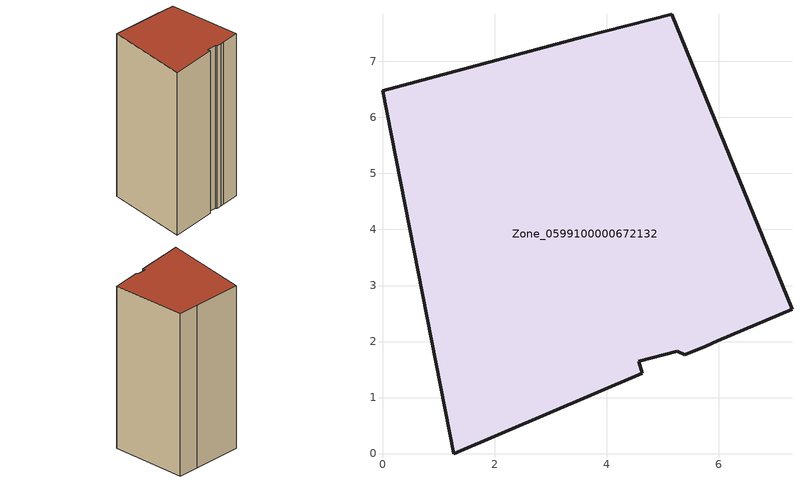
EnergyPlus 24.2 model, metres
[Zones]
Zone_0599100000672132
 floor ground (C_G): 5.26,1.82 4.57,1.64 4.64,1.44 1.27,0 0,6.48 3.59,7.44 5.16,7.84 7.31,2.58 5.99,2.01 5.77,1.92 5.4,1.76 z0
 wall outside (C_F): 5.99,2.01 7.31,2.58 5.16,7.84 3.59,7.44 0,6.48 1.27,0 4.64,1.44 4.57,1.64 5.26,1.82 5.4,1.76 5.77,1.92 5.99,2.01 z0:13.27
 roof outside (C_R): 4.57,1.64 5.26,1.82 5.4,1.76 5.77,1.92 5.99,2.01 7.31,2.58 5.16,7.84 3.59,7.44 0,6.48 1.27,0 4.64,1.44 z13.27
[BUILDING]
Pand.0599100000672132: North Axis=0; Terrain=City; Loads Convergence Tolerance Value=0.04; Temperature Convergence Tolerance Value=0.4; Solar Distribution=FullExterior; Maximum Number of Warmup Days=25; Minimum Number of Warmup Days=1
[Site:Location]
Rotterdam.The.Hague.AP_ZH_NLD Design_Conditions: Latitude=51.96; Longitude=4.45; Time Zone=1; Elevation=-4.5
[SITE:GROUNDTEMPERATURE:BUILDINGSURFACE]
18, 18, 18, 18, 18, 18, 18, 18, 18, 18, 18, 18
[MATERIAL] Thermal Absorptance=0.9; Solar Absorptance=0.7; Visible Absorptance=0.7
Name | Roughness | Thickness | Conductivity | Density | Specific Heat
G.TI.1946 | MediumSmooth | 0.15 | 1 | 540 | 1210
F.TI.1946 | Rough | 0.3 | 0.857143 | 1920 | 840
R.TI.1946 | MediumRough | 0.2 | 0.1 | 1500 | 1000
[CONSTRUCTION]
C_G: G.TI.1946
C_F: F.TI.1946
C_R: R.TI.1946
[ZONE]
Zone_0599100000672132: Type=1; Multiplier=1; Ceiling Height=Autocalculate; Volume=Autocalculate; Floor Area=autocalculate; Part of Total Floor Area=Yes
[ZONEINFILTRATION:DESIGNFLOWRATE]
Infil_Zone_0599100000672132: Zone or ZoneList or Space or SpaceList=Zone_0599100000672132; Schedule=AlwaysOn; Design Flow Rate Calculation Method=Flow/Area; Flow Rate per Floor Area=0.003; Constant Term Coefficient=1; Temperature Term Coefficient=0; Velocity Term Coefficient=0; Velocity Squared Term Coefficient=0
[HVACTEMPLATE:ZONE:IDEALLOADSAIRSYSTEM]
Zone_0599100000672132: Maximum Heating Supply Air Temperature=50; Minimum Cooling Supply Air Temperature=13; Maximum Heating Supply Air Humidity Ratio=0.0156; Minimum Cooling Supply Air Humidity Ratio=0.0077; Heating Limit=NoLimit; Cooling Limit=NoLimit; Dehumidification Control Type=ConstantSensibleHeatRatio; Cooling Sensible Heat Ratio=0.7; Dehumidification Setpoint=60; Humidification Control Type=None; Humidification Setpoint=30; Outdoor Air Method=None; Outdoor Air Flow Rate per Person=0.00944; Outdoor Air Flow Rate per Zone Floor Area=0; Outdoor Air Flow Rate per Zone=0; Demand Controlled Ventilation Type=None; Outdoor Air Economizer Type=NoEconomizer; Heat Recovery Type=None; Sensible Heat Recovery Effectiveness=0.7; Latent Heat Recovery Effectiveness=0.65
[ZONECONTROL:THERMOSTAT]
ThermostatControl_Zone_0599100000672132: Zone or ZoneList=Zone_0599100000672132; Control Type Schedule=DualSetpointControlType; Control 1=Thermostat_Zone_0599100000672132; Temperature Difference Between Cutout And Setpoint=0
[THERMOSTATSETPOINT:DUALSETPOINT]
Thermostat_Zone_0599100000672132: Heating Setpoint Temperature Schedule=HeatingSetpoint_Zone_0599100000672132; Cooling Setpoint Temperature Schedule=CoolingSetpoint_Zone_0599100000672132
[SCHEDULE:COMPACT]
HeatingSetpoint_Zone_0599100000672132: Through: 12/31, For: AllDays, Until: 24:00, 21
CoolingSetpoint_Zone_0599100000672132: Through: 12/31, For: AllDays, Until: 24:00, 24
DualSetpointControlType: Through: 12/31, For: AllDays, Until: 24:00, 4
AlwaysOn: Through: 12/31, For: AllDays, Until: 24:00, 1
